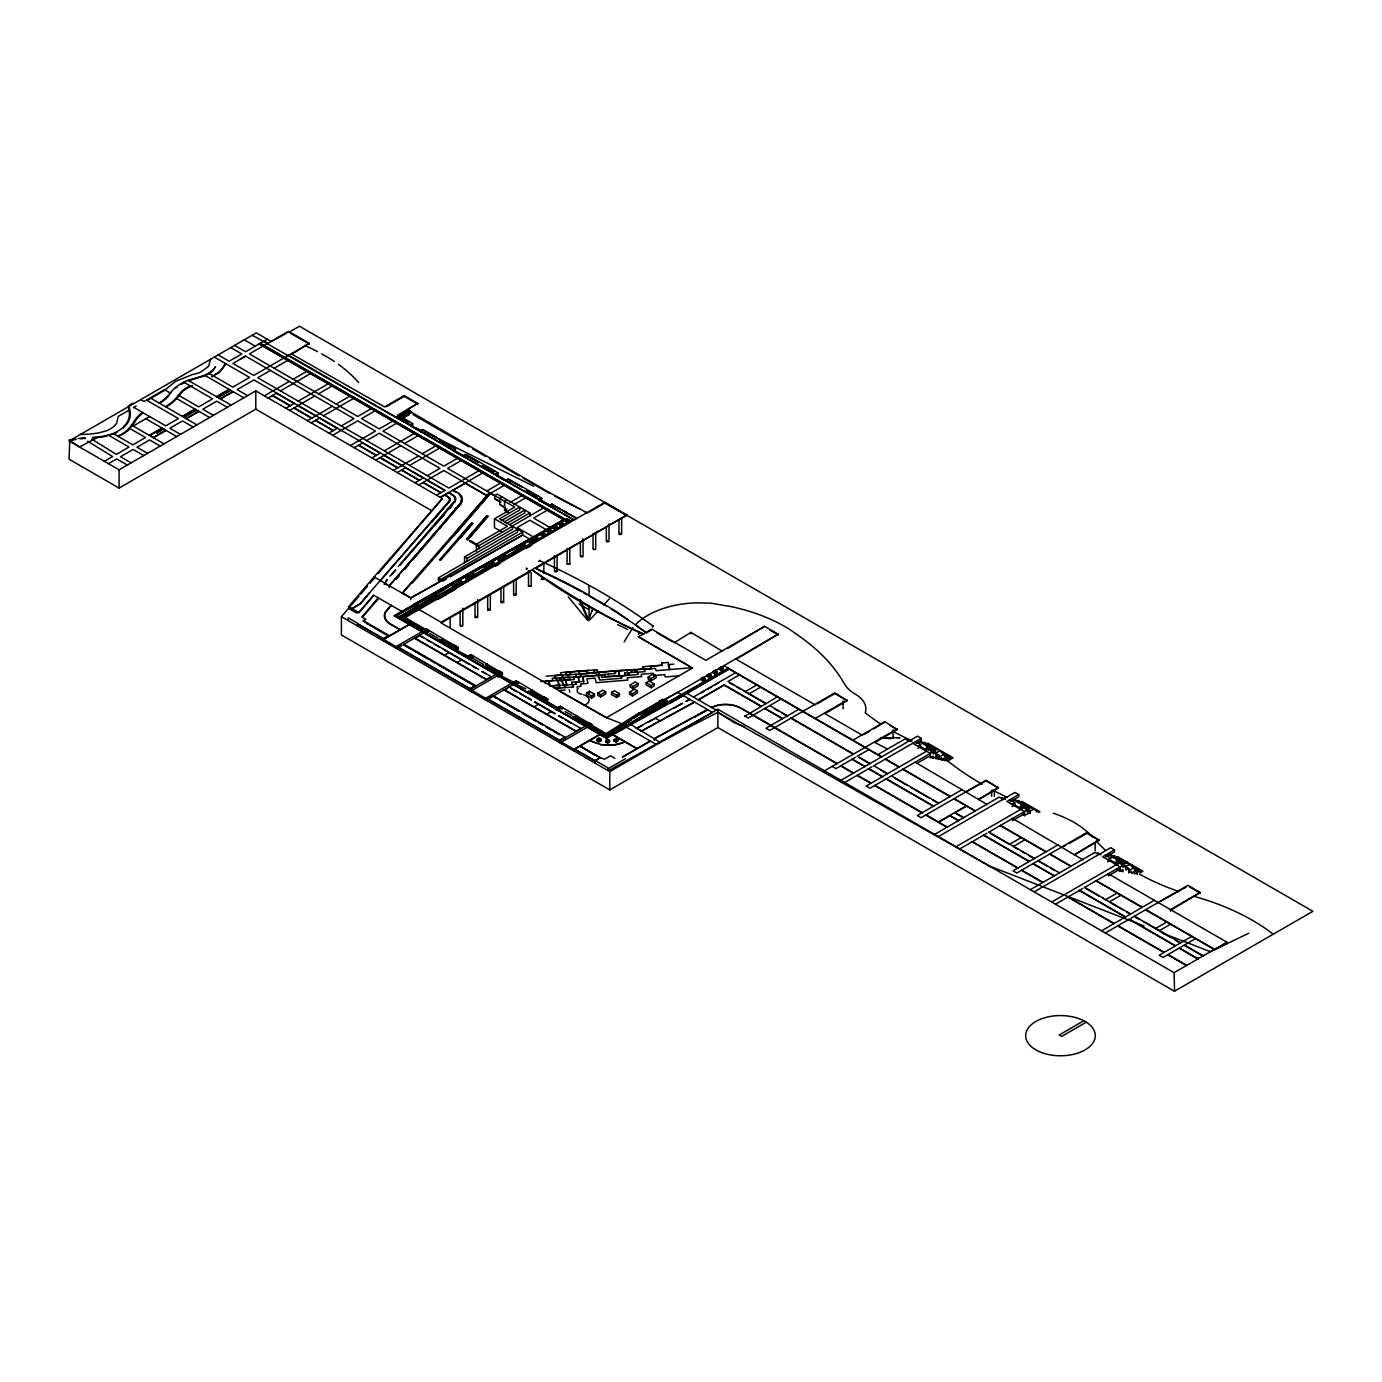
<?xml version="1.0" encoding="UTF-8"?>
<svg xmlns="http://www.w3.org/2000/svg" width="1382" height="1382" viewBox="0 0 1382 1382"><rect width="100%" height="100%" fill="white"/><g stroke="black" fill="none" stroke-linecap="round" stroke-linejoin="round"><path stroke-width="1.5" d="M462.244 500.129L461.07 503.549L462.227 498.971A19.158 11.056 0 0 0 459.152 493.599L453.158 489.988M462.832 608.184L462.78 625.925L460.811 626.392L460.811 625.044M477.706 599.598L477.654 617.339L475.408 617.685L476.013 616.389M490.351 594.243L490.316 610.032L488.071 610.378L488.658 609.082M503.653 586.555L503.653 602.155L501.96 602.898L501.148 601.757M516.298 579.248L516.125 595.227L513.793 595.227L514.968 594.07M528.494 586.262L531.172 586.262L528.494 586.262L528.494 570.662M557.119 555.685L557.084 571.474L555.115 571.941L554.838 570.731M567.104 563.977L569.781 563.977L567.104 563.977L567.104 548.378M583.066 538.755L583.031 556.497L581.062 556.963L581.062 555.616M595.728 533.4L595.677 549.19L593.707 549.656L593.431 548.447M609.013 523.778L608.978 541.519L606.733 541.865L607.337 540.569M621.675 518.423L621.624 534.212L619.378 534.558L619.982 533.262M448.528 492.666L453.4 495.758A12.3 7.1 0 0 1 455.369 499.213L454.557 502.029L435.226 524.607M455.386 499.869L398.258 566.585M527.285 568.797L526.49 568.088L526.335 569.505M588.49 620.691L591.928 610.723M225.94 363.777L219.824 372.155L211.74 376.768L219.047 371.896A43.308 25.014 0 0 0 225.18 363.362M133.726 422.27L127.697 429.923A44.345 25.602 0 0 1 117.885 436.021L117.677 436.107M652.96 626.547L653.064 625.614M632.921 627.583L624.128 641.922M454.972 502.098L455.818 499.196A12.749 7.359 0 0 0 453.78 495.62L448.856 492.476L440.322 497.399L482.577 473.007M438.82 528.563L460.379 503.342L461.519 499.783M169.761 394.267L171.42 391.97M489.401 492.51L454.436 533.521M357.074 613.211L348.592 608.305L348.592 606.663L374.038 576.881L410.713 598.026L440.979 581.027L438.457 579.576M288.907 332.302L299.445 326.221L1312.883 911.325L1174.458 991.257L717.845 727.537L609.79 789.917L341.423 634.977L341.423 616.7L359.009 596.126M360.65 594.208L367.353 586.365M370.03 583.221L375.368 576.985M378.236 573.634L442.344 498.591M432.359 520.859L449.305 500.975A6.599 3.818 0 0 0 448.234 497.226L444.486 494.998M431.391 522.569L449.72 501.061A7.048 4.077 0 0 0 448.58 497.071L444.797 494.808M358.715 612.502L373.572 595.141L401.678 611.362M373.9 595.331L359.061 612.71L348.592 606.663M441.152 518.267L443.916 515.037M361.842 617.011L378.236 597.836M378.772 598.147L362.378 617.322L366.023 619.43L362.896 620.881M395.788 578.937L398.569 575.689M402.732 570.818L408.277 564.322M411.059 561.075L436.056 531.811M396.427 579.127L399.208 575.879M404.753 569.384L408.917 564.495M413.08 559.624L436.695 532.001M439.476 528.753L461.07 503.48L389.396 585.726M454.125 535.594L490.213 493.339M458.962 537.909L471.504 523.225L472.73 523.45L440.668 560.228L439.476 559.883L471.521 523.104L472.713 523.571L460.171 538.254M164.924 389.949L175.773 381.259L192.547 374.505A25.463 14.701 0 0 0 200.908 372.017L208.578 366.334L210.651 359.216M374.073 576.864L442.361 498.591L255.791 390.881L119.094 469.811L69.1 440.944L256.292 332.872L271.062 341.406L288.493 331.352L309.292 343.358L291.878 354.137L384.576 406.947L404.218 395.598L417.813 403.458L408.329 408.934L409.279 410.212L398.517 415.706M380.447 580.561L449.72 501.044A7.048 4.008 0.7 0 0 448.597 497.14L447.561 496.466M386.995 579.49L384.161 584.361M389.81 576.259L395.442 569.799M387.34 579.68L384.507 583.619L387.392 585.277M391.572 574.826L395.788 569.989M400.02 565.134L443.708 515.071M460.396 503.411L388.843 586.123M402.162 593.103L486.93 495.844L465.319 483.372L452.657 490.472M411.767 582.651L402.715 593.051L410.713 597.663M488.813 495.412L412.51 582.91L411.387 582.53M391.054 605.23L385.319 611.95A21.369 12.334 0 0 0 389.638 623.818L399.864 629.743L383.367 639.279L397.981 647.709M391.382 605.42L385.733 612.019A20.937 12.075 0 0 0 389.983 623.645L400.175 629.57L409.089 624.422M589.976 619.689L598.302 610.706M603.848 604.729L609.393 598.734M123.188 428.195L127.109 423.808A46.418 26.811 0 0 0 129.079 420.18M188.816 380.706L205.262 375.593A53.103 30.663 0 0 0 209.269 373.52L209.425 373.434A30.646 17.69 0 0 0 212.638 371.032L215.471 366.679C208.198 377.908 193.342 376.699 182.718 382.797A51.687 29.834 0 0 0 174.685 388.014L167.913 395.667A46.556 26.88 0 0 1 164.493 399.122A49.147 28.383 0 0 1 159.932 402.404L159.016 402.974M159.638 403.319L160.571 402.749A50.011 28.884 0 0 0 163.456 400.797M240.088 359.32L245.599 356.124L353.913 418.66L341.268 425.967M431.149 510.39L255.791 409.158L119.094 488.088L69.1 459.221L69.774 439.614L69.774 440.564M128.25 406.792L128.975 410.178L118.213 416.397L116.641 423.238A27.122 15.651 0 0 1 105.36 431.167L98.329 432.929A58.839 33.98 0 0 1 80.381 434.432M133.467 407.586L136.196 406.014M147.079 400.452L165.114 390.052M267.279 339.212L245.599 351.754L234.595 345.396M142.571 412.475L142.173 412.717A47.904 27.657 0 0 0 133.726 422.27M143.21 412.838L142.882 413.028A47.074 27.174 0 0 0 136.628 419.091M245.599 356.124L232.953 363.431L253.735 375.438L283.655 358.163M262.874 346.156L249.399 353.93L357.713 416.483L371.188 408.692M264.135 345.414L286.748 333.079M133.173 426.053L149.636 416.552M104.358 461.312L112.598 456.561L87.774 441.273M149.308 435.365L161.953 428.057M182.234 416.379L194.897 409.072M216.404 396.634L229.066 389.327M284.917 357.42L309.292 343.358M156.598 433.257L161.746 430.286M184.376 417.243L196.399 410.299M218.546 397.515L230.569 390.57L229.066 389.707L217.043 396.634L220.515 398.655L232.539 391.711M108.487 463.678L116.71 458.928L127.334 465.06M153.419 437.731L166.082 430.424M186.345 418.746L199.008 411.439M220.515 399.018L233.178 391.711M270.388 370.428L257.726 377.752L448.856 488.088L478.777 470.813M274.172 368.251L287.663 360.46M264.359 395.839L289.374 381.397M293.157 379.204L306.649 371.43M268.16 398.033L276.711 393.093M280.511 390.899L310.432 373.624M285.884 408.26L294.435 403.319M298.236 401.125L328.156 383.851M289.684 410.454L314.681 396.012M318.482 393.818L331.956 386.044M307.409 420.681L332.406 406.239M336.206 404.045L349.681 396.271M311.192 422.875L319.743 417.934M323.543 415.74L353.481 398.465M328.916 433.102L337.467 428.161M332.716 435.295L357.713 420.854L375.438 431.098L350.441 445.522M374.988 410.886L361.514 418.66L379.238 428.904L392.713 421.113M386.355 406.636L404.218 396.34L417.813 404.183M417.813 403.458L397.567 415.153L398.811 415.878L396.288 417.191L410.212 425.224L412.734 423.773L412.734 426.848M397.239 416.794L409.279 409.487M397.55 416.604L410.212 424.861L412.112 423.773M399.467 416.984L410.229 410.765L399.467 417.71M400.4 418.262L411.18 412.043L549.103 492.407L587.436 513.067M402.197 417.951L411.18 412.769M403.993 417.658L409.383 414.548M354.241 447.716L362.775 442.776M366.575 440.599L379.238 433.274L439.994 468.36L427.332 475.667M396.513 423.307L383.039 431.098L443.795 466.166L457.269 458.392M412.734 423.773L409.227 421.527L407.655 422.443L397.239 416.431M463.626 456.578L410.212 425.224M410.851 425.552L424.101 432.877M371.948 457.943L380.499 453.02M384.3 450.826L414.237 433.533M420.905 431.046L422.806 429.94L436.401 437.8M410.851 426.105L421.545 432.1M375.749 460.137L400.745 445.712M404.546 443.518L418.02 435.727M423.773 433.067L425.362 431.927L451.949 446.196L455.455 448.442L455.455 451.499M451.949 446.196L450.377 447.112L439.96 441.083L439.01 441.998M439.01 441.86L440.271 441.273M440.271 441.497L452.933 449.53L454.816 448.442L451.638 446.369M393.473 470.364L418.47 455.939M422.27 453.745L435.745 445.971M397.273 472.558L405.824 467.634M409.608 465.44L439.545 448.148M452.933 449.893L455.455 448.442M452.933 450.584L504.672 480.28M463.212 455.421L453.572 450.221M414.997 482.802L423.531 477.861M418.781 484.978L443.795 470.554L486.913 495.447M461.07 460.586L447.578 468.36L514.691 507.108L494.445 518.803L494.445 527.561L501.873 531.863M466.822 457.321L468.066 456.596L478.5 462.607L479.45 462.072L494.67 470.865L498.176 473.093L498.176 476.168M466.822 457.546L463.626 455.697L465.527 454.609L479.45 462.072M481.731 466.511L482.681 465.751L493.098 471.763L494.67 470.865M436.505 495.222L445.056 490.282L253.925 379.929L237.151 389.62L247.568 395.632M497.537 473.093L495.654 474.199L482.042 466.114M495.654 474.562L498.176 473.093M495.654 475.253L539.326 499.766L539.326 501.338M505.933 480.09L496.293 474.89M486.827 491.007L500.301 483.234M506.348 480.694L508.231 478.915L522.154 486.948L511.115 481.437L509.854 482.163M490.627 493.201L504.102 485.428M502.236 496.984L499.697 498.453L499.697 504.292L505.225 507.488M507.073 499.783L504.551 501.251L504.551 510.01L507.937 511.962M525.402 491.733L526.352 490.955L536.769 496.984L538.341 496.069L541.848 498.315L541.226 500.802M510.027 502.461L521.826 495.654M513.828 504.655L525.609 497.848M501.355 520.651L519.753 510.027L519.753 507.108L499.507 518.803L522.621 532.139L522.621 535.059L450.256 576.847M541.208 498.315L539.326 499.403L525.713 491.336M539.326 499.766L541.848 498.315M288.717 355.226L574.135 520.012L539.326 500.232L549.38 506.037L551.902 504.482L565.825 512.152L554.458 506.468L553.197 507.194M539.947 500.422L553.197 507.419M539.947 500.958L541.208 500.232L549.604 505.069L542.884 501.683M504.568 521.722L524.815 510.027L524.815 512.947L506.417 523.588M509.63 524.642L529.893 512.947L529.893 515.883L511.478 526.507M529.859 515.866L543.333 508.075M478.967 548.568L478.967 545.648L512.497 526.3L512.497 529.22L464.525 556.911L464.525 562.75M565.825 512.152L551.902 504.119L549.38 506.037M547.134 510.269L533.659 518.06L549.898 527.44M464.525 556.911L467.064 558.363L517.559 529.22L517.559 532.139L438.44 577.814L438.44 580.751M522.621 532.139L440.962 579.283L438.44 577.814M442.827 581.131L446.541 578.989M502.599 555.409L395.978 615.75L422.754 631.211M502.443 555.201L564.011 519.649L259.384 343.772M415.792 605.627L417.416 604.694L417.416 606.335M451.413 585.07L418.815 605.489L416.604 604.21L396.617 615.75L426.831 633.198L428.092 632.455M523.242 543.921L526.957 541.779L523.173 543.8M536.164 536.458L565.273 519.649M541.226 533.659L543.126 532.554L545.026 533.659L545.026 535.3L543.126 536.406L541.226 535.3L541.226 533.659L543.126 534.748L545.026 533.659M547.237 530.187L549.138 529.099L551.038 530.187L551.038 531.828L549.138 532.934L547.237 531.828L547.237 530.187L549.138 531.275L551.038 530.187M553.249 526.715L555.149 525.626L557.05 526.715L557.05 528.356L555.149 529.461L553.249 528.356L553.249 526.715L555.149 527.803L557.05 526.715M559.261 523.242L561.161 522.154L563.061 523.242L563.061 524.884L561.161 525.989L559.261 524.884L559.261 523.242L561.161 524.348L563.061 523.242M567.173 518.682L565.273 519.77L565.273 521.411L567.173 522.517L569.073 521.411L569.073 519.77L567.173 518.682L567.173 520.323L569.073 521.411M425.932 630.468L400.106 616.476L416.863 606.249L416.863 607.89L419.402 609.358M466.408 580.751L467.686 581.477L467.686 579.835L463.246 582.392L461.035 581.114L452.812 585.864L450.584 584.586L563.39 519.649L259.073 343.963M400.106 616.476L416.863 606.802L401.367 617.028L418.141 608.08L402.628 617.581L437.161 597.629L438.44 598.371L438.44 596.73L458.444 585.173L458.444 586.814M553.249 528.356L555.149 527.268L555.149 525.626M567.173 522.517L567.173 520.876L569.073 519.77M533.452 536.942L413.702 604.418L418.141 606.974L461.985 581.667L461.985 583.308M466.408 579.11L494.186 563.079L494.186 564.72L458.789 585.156M537.926 537.823L529.634 542.608L529.634 544.249L530.895 544.992L530.895 543.333L528.684 542.055L536.907 537.304L537.926 539.464L534.696 536.026L534.696 537.684L565.912 519.649L260.334 343.22M418.815 607.13L434.328 598.181L432.929 597.387M467.116 579.248L473.698 575.448M486.654 567.967L493.236 564.167M531.966 541.813L535.266 539.913M482.802 567.639L482.802 565.998L485.013 567.276L493.236 562.526L495.447 563.804L499.887 561.247L499.887 562.889L498.626 560.522L525.195 545.164L525.195 546.806L498.626 562.163M513.81 549.742L513.81 548.084L516.022 549.362L524.244 544.612L526.456 545.907L530.895 543.333M448.079 591.341L453.538 588.179M529.634 544.249L572.874 519.287M574.135 519.649L576.657 518.198L565.238 512.618M535.853 568.296L626.858 515.02L604.832 502.288L405.168 617.581L427.193 630.296L426.243 630.848L426.243 629.207L429.405 631.021L426.243 632.852M437.593 599.581L456.233 588.818M495.24 566.292L500.491 563.269M526.387 548.326L531.932 545.113M589.164 512.066L604.832 503.031L626.858 515.745M388.117 635.806L383.367 638.536L358.145 623.973M357.523 623.973L383.367 638.899L388.739 636.169L373.71 627.48M409.418 624.595L383.678 639.451L383.678 641.093M421.804 631.764L396.081 646.603L396.081 648.262M422.132 631.574L426.554 629.017L457.857 647.45L457.857 649.091M423.808 631.453L426.969 629.622M626.858 515.02L441.117 622.263L415.723 607.631M397.981 649.35L397.981 647.346L401.557 645.273M401.782 645.515L398.603 647.346L470.07 688.599L474.821 685.852M461.985 678.458L475.443 686.232L403.354 644.599L423.704 632.852M530.273 571.509L441.117 622.988L606.422 717.69L620.397 723.114M439.597 639.106L438.336 639.831L454.695 649.281M441.342 639.382L452.864 646.033L454.453 645.48L452.864 646.396L441.342 639.745L442.931 638.467M441.342 639.745L442.931 638.83M451.534 647.45L454.695 645.619M453.952 648.849L457.114 647.035M444.503 655.154L448.943 652.598M454.056 649.644L458.168 647.26L458.168 648.918L456.596 649.834L456.596 648.175M455.317 649.471L468.619 656.398M456.596 649.281L455.956 648.555M457.166 662.462L461.605 659.905M466.719 656.951L470.83 654.584L498.729 671.047L497.14 671.6L485.618 665.312L497.14 671.963L498.729 671.047M468.083 657.02L471.245 655.189M470.519 658.419L473.68 656.588L470.519 654.757L470.519 656.398M485.618 664.949L487.207 664.034M485.618 665.312L487.207 664.397M495.793 673.017L498.971 671.186L502.132 673.017L502.132 674.658M397.981 647.346L470.07 688.962L475.443 685.852M491.007 676.886L486.568 679.443L415.101 638.19L419.541 635.634L423.22 637.741M495.793 674.468L470.07 689.324L487.535 699.413L513.258 684.556M498.228 674.416L501.39 672.585M500.871 675.383L502.443 674.468L502.443 672.827L471.97 690.43L471.97 692.071M499.593 675.021L514.519 682.725M544.007 697.184L542.418 698.1L530.895 691.449L542.418 697.737L544.007 697.184L516.108 680.721L485.635 698.307L485.635 699.966M513.361 683.157L516.523 681.326M487.535 701.054L487.535 699.05L492.908 695.941L518.786 710.884M507.609 688.184L504.655 689.894L576.121 731.147L580.544 728.59M515.797 684.556L518.958 682.725L515.797 680.894L515.797 682.553M529.151 690.81L527.889 691.536L544.249 700.985M530.895 691.086L532.485 690.171M530.895 691.449L532.485 690.534M689.255 666.141L638.38 636.757L651.665 629.086L705.787 660.32L764.643 626.34L778.239 634.2L737.988 658.178M646.69 632.697L651.665 629.812M541.07 699.154L544.249 697.323L547.41 699.154L547.41 700.795M543.506 700.553L546.667 698.722M534.057 706.858L538.496 704.302M543.61 701.348L547.721 698.964L547.721 700.622L546.149 701.538L546.149 699.879M546.149 700.985L545.51 700.259M546.719 714.166L551.142 711.609M588.283 722.751L586.694 723.667L575.171 717.016L586.694 723.304L588.283 722.751L560.384 706.271L556.272 708.655L556.272 710.296M557.637 708.707L560.798 706.893M722.544 651.371L690.914 632.369L674.14 642.785M586.521 692.935L589.371 691.294L594.433 694.213L594.433 696.407L591.582 698.065L586.521 695.129L586.521 692.935L591.582 695.872L594.433 694.213M597.801 693.073L602.863 690.136L605.713 691.795L605.713 693.989L600.652 696.908L597.801 695.267L597.801 693.073L600.652 694.714L605.713 691.795M611.552 692.365L614.403 690.724L619.464 693.643L619.464 695.837L616.614 697.495L611.552 694.559L611.552 692.365L616.614 695.301L619.464 693.643M573.426 716.36L572.165 717.103L606.422 736.882L728.245 668.18M575.171 716.653L576.76 715.738M630.175 684.85L635.236 681.931L638.087 683.572L638.087 685.766L633.025 688.702L630.175 687.044L630.175 684.85L633.025 686.509L638.087 683.572M575.171 717.016L576.76 716.101M648.193 676.921L653.271 674.001L656.105 675.643L656.105 677.836L651.043 680.773L648.193 679.115L648.193 676.921L651.043 678.579L656.105 675.643M629.501 692.088L634.58 689.152L637.413 690.81L637.413 693.004L632.351 695.923L629.501 694.282L629.501 692.088L632.351 693.729L637.413 690.81M646.171 682.656L649.022 681.015L654.083 683.935L654.083 686.128L651.233 687.787L646.171 684.85L646.171 682.656L651.233 685.593L654.083 683.935M585.346 724.721L588.525 722.89L591.686 724.721L591.686 726.362M564.374 737.556L559.624 740.303L488.157 699.05M487.535 699.05L559.624 740.666L564.996 737.919M585.346 726.172L559.624 741.028L574.238 749.476L589.527 740.648L600.548 744.362A25.498 14.718 0 0 0 624.647 741.702L612.623 734.758M587.782 726.12L590.943 724.289M587.246 727.278L561.524 742.134L561.524 743.775M587.575 727.087L422.443 631.384M588.525 726.552L591.997 724.531L591.997 726.172M590.736 726.362L606.093 735.414L621.002 726.811M728.038 648.21L764.643 626.34M599.65 734.429L573.91 749.286L573.91 750.927M599.961 734.619L589.838 740.458L597.577 743.689M591.375 724.894L591.375 726.535L592.636 725.809L606.093 733.583L639.365 712.732L640.643 713.457L660.648 701.918L659.387 701.538L639.365 713.095L640.643 713.838L778.239 634.2M659.387 702.816L659.387 701.175L662.6 699.327L664.828 700.605L658.178 704.44L658.178 703.49L659.56 705.235L658.178 704.44M701.279 678.372L703.179 677.266L705.079 678.372L705.079 680.013L703.179 681.119L701.279 680.013L701.279 678.372L703.179 679.46L705.079 678.372M707.29 674.9L709.191 673.794L711.091 674.9L711.091 676.541L709.191 677.646L707.29 676.541L707.29 674.9L709.191 675.988L711.091 674.9M713.302 671.427L715.202 670.339L717.103 671.427L717.103 673.069L715.202 674.174L713.302 673.069L713.302 671.427L715.202 672.516L717.103 671.427M719.314 667.955L721.214 666.867L723.114 667.955L723.114 669.596L721.214 670.702L719.314 669.596L719.314 667.955L721.214 669.061L723.114 667.955M667.04 703.058L667.04 700.933L626.392 725.343L624.18 724.064L639.693 714.166L641.075 714.96L659.56 704.284M597.093 739.163L598.993 738.057L600.894 739.163L600.894 740.769L598.993 741.858L597.093 740.769L597.093 739.163L598.993 740.251L600.894 739.163M624.18 724.064L631.073 720.074M634.528 718.087L639.693 714.166M606.093 734.861L622.867 725.187L606.093 734.688L590.736 725.256M701.279 680.013L703.179 678.925M713.302 673.069L715.202 671.98L717.103 673.069M597.093 740.769L598.993 739.681L600.894 740.769M623.956 725.809L625.58 723.909M728.556 668.37L606.422 737.245L588.196 726.725M729.195 668.733L606.422 737.971L394.716 615.75L533.763 537.114M605.765 740.441L607.665 739.353L609.548 740.441L609.548 742.065L607.665 743.153L605.765 742.065L605.765 740.441L607.665 741.547L609.548 740.441M670.408 703.041L729.506 668.905M605.765 742.065L607.665 740.959M614.126 739.577L616.027 738.489L617.927 739.577L617.927 741.184L616.027 742.289L614.126 741.184L614.126 739.577L616.027 740.683L617.927 739.577M614.126 741.184L616.027 740.096L616.027 738.489M693.436 697.046L735.518 672.758M700.916 693.09L704.492 691.035M708.068 688.962L711.644 686.906M715.22 684.833L718.813 682.76M739.318 674.934L727.968 681.499L765.939 703.421M698.186 699.793L724.168 684.781L761.206 706.15M698.497 699.966L724.168 685.144L760.877 706.34M599.633 757.923L594.899 760.67L574.86 749.096M598.475 758.96L594.899 761.033L574.238 749.096L574.238 751.117M622.505 756.87L636.722 748.664L624.958 741.875A25.93 14.977 0 0 1 600.41 744.604M650.145 740.925L637.05 748.491L612.934 734.568M622.833 757.06L650.456 741.115M694.818 717.137L707.739 709.692L654.256 738.921L654.256 740.562M625.58 758.649L607.855 768.876L609.79 769.999L712.421 712.386L677.612 692.296L662.6 700.501M745.382 691.536L756.731 684.988M1174.545 991.205L1174.078 972.669L717.845 709.26L609.79 771.64L341.423 616.7M749.182 693.729L760.515 687.182M1144.141 926.009L989.477 866.082L717.845 712.335L681.481 731.061M745.036 716.135L777.289 696.873M769.428 705.787L748.284 718.001L744.483 715.807M781.089 699.05L769.739 705.615L787.464 715.841M798.813 709.294L766.008 728.228L769.809 730.422L802.614 711.488M802.925 711.298L834.883 692.848L847.235 700.709L824.864 713.613L862.523 735.345M817.056 703.87L834.883 693.574L847.235 700.709M815.259 718.415L847.235 699.966M852.919 740.165L884.877 721.715L897.229 729.575L874.858 742.48L887.52 749.061M864.389 734.274L869.986 731.043M873.7 728.901L884.877 721.715M824.484 770.828L864.942 747.472M865.27 747.282L897.229 728.832M855.493 757.319L835.937 768.599L832.137 766.405M857.082 756.403L868.742 749.666M877.605 754.779L905.141 738.886L908.924 741.08M840.947 780.329L917.475 736.14L921.276 738.333L921.276 740.527L916.145 743.481M844.73 782.523L871.956 766.82M873.528 765.904L921.276 738.333M917.786 746.194L920.637 744.553L920.637 746.746L926.234 749.96M917.786 748.388L920.637 746.746M925.871 748.664L928.721 747.023L928.721 749.217M931.261 748.491L928.41 750.132L928.41 747.938L931.261 746.297L931.261 748.491L934.422 750.305L937.272 748.664M925.249 750.495L928.099 748.854L933.161 751.773L933.161 753.967L935.994 752.326L935.994 758.891L944.545 753.967L944.545 760.549L941.177 758.597M926.51 751.221L866.168 786.064L869.969 788.258L933.161 751.773M916.802 763.4L930.311 755.608M929.775 756.403L933.161 758.355L938.844 755.056L938.844 759.444L941.695 757.802L941.695 759.996L938.326 758.044M941.695 759.996L947.396 756.714L947.396 761.085L944.027 759.15M944.545 760.549L950.246 757.25L950.246 759.444M947.396 761.085L953.096 757.802L927.771 743.188M962.408 789.485L917.268 815.553L921.068 817.747L986.143 780.174L998.478 788.034L978.542 799.539L998.478 787.291M998.478 788.034L986.143 780.899L966.208 791.679M954.858 812.858L966.519 806.121L975.07 811.044M934.612 834.417L999.272 797.068L1003.073 799.262M1001.985 799.729L1004.835 798.088M938.413 836.594L1014.941 792.422L1018.741 794.598L1018.741 796.792L1010.259 801.698M1018.741 794.598L1006.873 801.456L1024.442 811.597L1024.442 815.985M1011.935 804.376L1014.785 802.735L1014.785 804.929L1022.231 809.23M1011.935 806.57L1014.785 804.929M1020.02 806.863L1022.87 805.205L1022.87 807.399M1022.542 808.315L1022.542 806.121L1025.392 804.479L1025.392 806.673L1028.553 808.505L1031.404 806.863M1019.38 808.677L1022.231 807.036L1027.292 809.956L1027.292 812.15L1030.143 810.508L1030.143 813.428M955.981 846.751L1020.642 809.42M959.782 848.945L986.99 833.225M988.579 832.31L1027.292 809.956M1024.442 813.791L1012.574 820.649L1012.574 818.455L1083.142 859.932M1033.615 809.23L1030.782 810.871L1022.542 806.121M1009.776 844.195L1021.125 837.647M1013.576 846.389L1024.926 839.824M1058.146 844.765L1013.006 870.833L1016.807 873.027L1086.943 832.517L1099.277 840.377L1074.28 854.819L1099.277 839.651M1065.522 845.629L1061.946 846.959M1069.081 843.556L1086.943 833.26L1099.277 840.377M1030.35 889.68L1095.01 852.348L1098.811 854.542M1034.133 891.874L1110.679 847.684L1114.479 849.878L1114.479 852.072L1105.997 856.961M1114.479 849.878L1102.611 856.736L1120.18 866.877L1120.18 871.265L1123.03 869.623L1123.03 871.817L1119.662 869.865M1105.635 856.287L1108.468 854.646L1118.608 860.485L1118.608 862.679M1107.673 859.656L1110.523 858.015L1110.523 860.209L1117.969 864.51M1111.318 857.376L1114.168 855.734L1140.115 870.712L1140.115 872.906L1142.966 871.265L1117.658 856.65M1114.808 856.097L1111.957 857.738L1111.957 855.544M1107.673 861.85L1110.523 860.209M1115.758 862.126L1118.608 860.485M1115.119 863.957L1117.969 862.316L1123.03 865.236L1123.03 867.43L1125.881 865.788L1125.881 870.159L1128.731 868.518L1128.731 872.906L1131.582 871.265L1131.582 873.459L1137.265 870.159L1137.265 874.547M1051.719 902.014L1116.38 864.683M1127.142 862.126L1124.292 863.767L1121.13 861.953L1121.13 859.759L1118.28 861.401L1126.52 866.151L1129.353 864.51M1055.52 904.208L1082.728 888.505M1084.317 887.589L1123.03 865.236M1120.18 869.071L1108.312 875.929L1108.312 873.735L1226.888 942.178L1226.888 943.751M1128.731 870.712L1134.432 867.43L1134.432 874.011L1140.115 870.712M1117.105 893.048L1105.755 899.596L1109.539 901.79L1120.888 895.242M1101.558 930.794L1154.35 900.304M1105.358 932.988L1129.405 919.099L1175.598 945.772M1130.977 918.184L1187.898 885.326L1200.232 892.461L1170.502 910.358M1186.032 887.14L1158.151 902.498M1200.232 892.461L1170.502 909.632L1170.502 911.204M1155.663 928.428L1167.013 921.863M1159.463 930.604L1170.813 924.057M1192.01 936.305L1159.204 955.238L1163.005 957.432L1179.399 947.966L1198.125 958.78L1198.125 957.83M1180.971 947.05L1195.81 938.499M1083.782 1020.797L1059.234 1034.963L1061.687 1036.379L1086.235 1022.214M1174.078 972.669L1226.888 942.178M1226.888 942.904L1214.847 949.849L1146.127 910.168M506.33 553.301L519.425 545.925M446.783 587.229L414.98 605.161L414.98 606.802M450.515 585.122L486.067 565.083M489.815 562.975L495.43 559.814M499.161 557.706L502.91 555.599M523.484 543.99L527.233 541.882M507.09 508.922L504.551 510.355L507.937 512.307M683.313 695.578L606.422 738.333L394.077 615.75L529.652 539.118L522.621 535.059L410.696 598.043L410.696 599.684M636.169 728.469L682.259 703.265M685.956 701.261L689.635 699.24M642.336 725.446L636.826 728.469L641.248 731.026L694.386 701.987M647.864 722.423L655.465 718.277L659.888 720.834M673.621 708.361L682.691 703.386M686.318 701.4L689.963 699.43M641.231 731.389L694.697 702.16M653.945 738.731L707.411 709.502M680.583 731.544L664.362 740.147M118.334 436.47L122.065 434.518A40.614 23.442 0 0 0 128.491 430.165L134.59 422.426A47.074 27.174 0 0 1 136.058 419.903M711.315 707.342L717.033 705.321A22.095 12.749 0 0 1 741.097 708.068L837.147 763.52M711.609 707.549L717.206 705.563A21.646 12.507 0 0 1 740.804 708.275L836.836 763.71M184.48 382.589L183.305 383.177A50.858 29.367 0 0 0 181.128 384.351M1248.706 933.23L1210.425 951.68L1162.21 933.005M541.537 578.402L542.487 578.177M1029.745 812.806L1024.442 815.259L1021.868 813.773M71.156 439.752L75.751 438.958M71.432 440.253L75.993 439.441M78.083 438.612L80.415 438.301A77.047 44.483 0 0 1 85.148 437.835M888.056 738.161L893.532 737.66L885.378 738.143M95.894 437.645L94.425 437.783A74.231 42.859 0 0 1 92.957 437.887M619.205 676.247L618.445 670.978L642.682 668.974L642.682 666.78L661.719 665.191L661.719 662.997L668.18 662.462L670.011 669.838M588.732 670.322L560.643 672.654L561.213 674.952L546.149 676.213M566.084 674.554L566.084 672.36L596.834 669.804L597.404 672.101M578.747 674.537L578.747 671.617L586.918 670.944L587.488 673.241M673.915 664.172L668.18 664.656L669.095 668.335M650.784 668.456L650.784 666.262L662.306 665.295L661.719 662.997M555.149 677.819L555.149 675.625L570.783 674.468L570.196 672.17L570.196 674.364M622.038 670.218L594.45 672.516L593.863 670.201L593.863 672.395M567.812 677.802L567.812 674.882L634.718 669.458L634.718 671.652M580.475 676.334L580.475 674.14L596.16 672.844L596.73 675.142L615.785 673.397L615.197 671.099L615.197 673.293M631.419 672.257L631.419 670.063L651.354 668.56L650.784 666.262M644.409 671.497L644.409 669.303L655.483 668.37L656.053 670.685L692.399 667.661M556.29 680.22L556.29 678.026L562.94 677.474L562.353 675.176L562.353 677.37M560.401 680.773L560.401 677.836L568.382 677.18L567.812 674.882M564.081 679.892L564.081 677.698L581.045 676.437L580.475 674.14M573.651 679.408L573.651 677.215L605.091 674.606L605.662 676.904M624.906 675.142L624.906 672.948L636.998 672.101L636.411 669.804L636.411 671.998M583.532 682.034L582.772 676.765L598.458 675.47L599.615 680.065L621.883 678.217L621.313 675.919L638.139 674.52L637.568 672.222L644.979 671.6L644.409 669.303M540.777 681.516L552.765 680.514L552.195 678.217L555.719 677.923L555.149 675.625M558.777 685.817L558.017 680.549L570.11 679.702L569.522 677.405L569.522 679.598M566.568 685.472L565.808 680.22L574.221 679.512L573.651 677.215M571.82 684.418L571.82 682.224L579.352 681.602L578.212 676.99L578.972 682.259M575.948 684.228L575.948 682.034L583.912 681.378L582.772 676.765M549.57 685.956L559.157 685.161L558.017 680.549M551.314 685.956L566.948 684.816L565.808 680.22M564.547 687.372L564.547 685.178L572.39 684.522L571.82 682.224M572.977 686.819L572.977 684.626L576.519 684.332L575.948 682.034M678.942 675.815L665.295 676.955L664.725 674.658L653.651 675.573L653.081 673.276L641.127 674.261L641.697 676.575L627.203 677.767L627.774 680.082L596.195 682.708L595.055 678.096L586.884 678.769L588.024 683.382L580.509 684.004L581.079 686.301L577.089 686.647L577.659 688.944A7.031 4.06 0 0 0 578.799 693.108M554.355 688.219L560.004 687.752L559.416 685.437L559.416 687.631M555.702 688.409L573.547 686.94L572.977 684.626M559.261 690.464L565.152 689.981M892.306 737.763L894.189 737.625M652.805 625.476L652.287 627.048M893.964 737.677L896.953 737.712M896.538 737.643L899.924 737.902L898.87 737.815M880.334 737.953L890.578 738.662M502.305 601.377L503.653 602.155M556.134 570.524L557.119 571.284M1194.411 896.434L1203.031 899.008A216.49 124.985 0 0 1 1269.937 931.727L1273.202 934.232M1053.274 813.238L1053.827 813.411A99.659 57.526 0 0 1 1089.949 834.365L1092.333 836.956M744.794 726.863L734.481 722.769L717.845 712.335M585.329 512.135L587.471 513.154M540.88 571.353L535.145 567.967L548.429 574.117A655.759 378.599 0 0 1 583.325 591.98L616.113 611.362L646.482 632.801M542.4 572.044L546.909 574.152M414.963 427.384L422.512 431.029M433.827 436.505L533.849 486.274M617.65 624.647L627.739 629.518M404.339 422.253L252.336 335.152L253.321 335.861M554.579 495.983L580.129 509.284M1139.373 874.063L1144.572 876.914A224.679 129.718 0 0 0 1179.053 891.58M321.557 353.844L325.841 356.228A173.735 100.299 0 0 1 334.392 361.531M583.325 592.723L586.901 594.726M588.697 595.746L606.629 606.214M559.468 691.242L606.422 717.69L692.486 668.007L638.38 636.757M579.075 604.02L588.456 609.341M290.22 333.079L309.292 344.083M409.279 410.212L410.229 410.765M410.229 411.49L411.18 412.043M413.045 414.583L468.964 446.87M472.679 449.012L485.738 456.561M489.47 458.703L519.287 475.926M523.018 478.068L549.103 493.149M409.227 421.527L398.811 415.516L398.517 416.431M522.154 486.723L538.341 496.069M565.825 511.945L576.657 518.198M479.45 462.279L465.527 454.246L463.005 456.388M769.739 630.019L778.239 634.925M509.854 482.387L506.348 480.366L508.231 479.278L521.843 486.913M264.135 341.026L267.918 343.22M260.023 343.41L567.173 520.876M255.255 346.156L244.269 339.817M1189.66 887.071L1200.232 893.187M529.893 512.947L497.261 494.117L494.739 495.585L494.739 498.505L500.733 501.96M924.299 742.272L937.583 749.942M950.246 757.25L939.484 751.048L936.633 752.689L928.41 747.938M921.448 741.719L926.51 744.656L926.51 746.833M927.149 745.019L935.579 749.89M944.027 754.762L947.396 756.714M489.193 492.752L495.274 496.259M489.211 493.201L490.213 493.789M928.721 747.023L918.598 741.184L918.598 743.361M1021.92 801.37L1039.99 811.821M890.181 725.498L897.229 729.575M1038.953 812.305L1018.43 800.454L1018.43 802.648M915.575 741.633L920.637 744.553M935.476 753.121L938.844 755.056M494.739 498.919L500.733 502.374M551.038 531.828L549.138 530.74L549.138 529.099M1015.58 799.919L1020.642 802.838L1020.642 805.032M1022.974 804.169L1029.728 808.073M1111.318 855.182L1125.466 863.353M1133.896 868.224L1137.265 870.159M230.811 347.59L241.815 353.947L229.17 361.255L218.149 354.898M546.115 529.617L529.859 520.237L517.196 527.561L534.402 537.477M1012.747 799.366L1022.87 805.205M907.836 739.353L911.222 741.305M499.714 504.672L505.242 507.868M912.725 743.274L930.311 753.415L930.311 757.802L933.161 756.161L933.161 758.355M1009.724 799.815L1014.785 802.735M1105.462 855.078L1110.523 858.015M1125.345 866.566L1128.731 868.518M935.476 757.491L938.844 759.444M1001.985 797.535L1005.353 799.487M1097.723 852.815L1101.091 854.767M1116.811 869.313L1120.18 871.265M452.657 490.282L456.492 492.51M214.348 357.092L249.606 377.441L232.85 387.133L213.951 376.215M494.445 518.803L507.436 526.3L476.445 544.18L476.445 551.211M276.4 393.265L294.107 403.509M297.907 405.703L315.632 415.93M319.432 418.124L337.156 428.351M362.464 442.966L380.188 453.192M383.989 455.386L401.696 465.613M405.496 467.807L423.22 478.051M427.021 480.228L444.745 490.472M915.126 762.19L987.404 804.652M272.669 395.425L290.393 405.652M294.176 407.845L311.9 418.072M315.683 420.283L333.408 430.51M358.733 445.125L376.44 455.352M380.24 457.546L397.964 467.772M401.765 469.966L419.489 480.193M423.272 482.387L440.996 492.631M272.34 395.615L290.065 405.842M293.865 408.036L311.572 418.262M315.372 420.456L333.097 430.683M358.404 445.298L376.129 455.542M379.929 457.736L397.653 467.962M401.454 470.156L419.161 480.383M422.961 482.577L440.685 492.804M524.244 546.27L526.456 547.548L526.456 545.907M723.822 665.623L881.716 756.783M885.517 758.977L899.302 766.941M903.085 769.135L950.384 796.429M954.185 798.623L975.381 810.871M1000.551 825.399L1046.122 851.709M1049.923 853.903L1071.119 866.134M1096.289 880.68L1142.327 907.248M729.195 669.095L881.405 756.973M885.206 759.167L898.974 767.114M902.774 769.308L950.073 796.619M953.874 798.813L966.208 805.931L938.395 821.979L926.061 814.862M1000.24 825.59L1045.811 851.882M1049.612 854.076L1070.808 866.324M1095.978 880.852L1142.016 907.438M1145.816 909.632L1214.536 949.313M209.269 373.52L213.329 375.852M656.847 632.818L672.412 641.784M205.262 375.593L243.785 397.826M791.264 718.035L853.592 754.019M859.207 757.267L870.055 763.52M873.856 765.714L887.624 773.678M891.425 775.872L938.723 803.167M955.169 812.668L963.72 817.608M988.89 832.137L1034.462 858.447M1038.262 860.64L1059.458 872.871M1084.628 887.399L1103.993 898.576M1111.301 902.809L1130.666 913.986M1134.467 916.18L1180.66 942.852M1184.46 945.046L1203.186 955.86M729.575 682.794L733.186 684.867M736.796 686.958L740.389 689.031M744 691.121L765.628 703.593M774.905 708.966L778.567 711.074M782.229 713.181L787.153 716.031M790.936 718.208L853.281 754.209M858.896 757.44L869.744 763.71M880.42 769.878L887.313 773.851M894.741 778.152L907.473 785.494M911.118 787.602L929.309 798.105M932.954 800.195L936.581 802.303M956.569 813.843L963.409 817.781M990.393 833.363L1008.618 843.884M1014.094 847.045L1017.739 849.153M1021.384 851.26L1025.029 853.368M1028.674 855.475L1034.133 858.619M1037.934 860.813L1046.779 865.909M1050.303 867.965L1053.844 870.004M1086.148 888.661L1099.036 896.089M1102.732 898.214L1106.412 900.356M1110.091 902.481L1122.979 909.909M1126.658 912.051L1130.355 914.176M1134.138 916.37L1139.684 919.566M1143.38 921.69L1171.107 937.704M1174.804 939.829L1178.501 941.971M1184.149 945.219L1202.876 956.033L1202.876 955.083M764.989 708.344L782.713 718.588M764.678 708.534L782.402 718.761M852.331 759.133L864.994 766.44M868.794 768.634L882.562 776.598M886.363 778.792L933.662 806.086M958.659 820.528L950.108 815.587L938.723 822.169L947.257 827.11M983.829 835.056L1029.4 861.366M1033.183 863.56L1054.397 875.791M1079.567 890.336L1125.604 916.905M852.02 759.323L864.666 766.63M868.466 768.824L882.252 776.77M886.052 778.964L933.334 806.276M949.797 815.777L958.348 820.701M983.518 835.246L1029.072 861.539M1032.872 863.733L1054.069 875.981M1079.256 890.509L1125.293 917.095M1129.077 919.289L1175.287 945.962M1179.088 948.156L1197.814 958.97M470.226 540.483L478.967 545.648M469.275 541.018L478.137 546.132M188.177 380.344L231.122 405.133M499.887 561.247L497.675 559.969L505.898 555.218L503.687 553.94L503.687 555.581M183.858 382.244L190.232 385.923M190.871 386.286L212.586 398.828L198.662 406.861L178.831 395.407M227.322 407.327L216.698 401.195L202.774 409.227L213.398 415.36M494.186 564.72L495.447 565.445L495.447 563.804M840.947 765.714L853.592 773.022M857.393 775.216L871.178 783.179M874.979 785.356L922.26 812.668M972.427 841.638L1017.998 867.948M1021.799 870.142L1042.995 882.372M1068.165 896.901L1114.203 923.487M1118.003 925.681L1164.214 952.353M1167.997 954.547L1186.741 965.362M840.619 765.904L853.281 773.212M857.082 775.406L870.867 783.352M874.651 785.546L921.949 812.858M925.75 815.052L946.946 827.282M972.116 841.811L1017.688 868.121M1021.488 870.315L1042.684 882.562M1067.854 897.091L1113.892 923.677M1117.693 925.854L1163.886 952.543M1167.686 954.72L1186.412 965.534M169.796 392.747L164.475 389.672L144.022 401.488L140.722 399.588M176.62 398.517L209.598 417.554M687.113 693.401L716.222 710.21M467.686 579.835L465.458 578.557L473.698 573.806L471.452 572.545L471.452 574.186M150.88 398.258L196.952 424.861M146.44 400.089L178.416 418.556L165.754 425.863L133.778 407.396M193.152 427.055L182.528 420.923L169.865 428.23L180.489 434.363M667.04 700.933L664.828 699.655L664.828 701.78M458.444 585.173L457.183 584.431L457.183 586.089M659.387 701.175L660.648 701.918M145.836 418.746L176.689 436.557M438.44 596.73L437.161 595.988L437.161 597.629M132.568 425.708L164.026 443.864M130.081 428.645L145.507 437.558L132.845 444.866L113.79 433.862M160.243 446.058L149.619 439.925L136.956 447.232L147.58 453.365M624.18 723.114L626.392 724.393M620.345 723.719L624.768 726.276M626.029 727.001L655.154 743.81L655.154 745.468M621.606 725.55L622.245 724.824M620.345 725.36L621.606 726.103L621.606 724.444M109.161 435.572L129.044 447.06L116.399 454.367L91.575 439.079M143.78 455.559L133.156 449.426L120.51 456.734L131.117 462.866M369.495 592.792L360.529 603.865L352.134 608.702L352.134 610.36M454.453 645.118L458.168 647.26M498.729 670.685L502.443 672.827M544.007 696.822L547.721 698.964M588.283 722.389L591.997 724.531M402.628 617.028L428.213 631.712M453.503 646.31L455.939 647.709M470.07 655.863L472.489 657.262M497.779 671.877L500.215 673.276M515.348 682.017L517.766 683.416M543.057 698.014L545.493 699.413M559.624 707.567L562.042 708.966L563.234 708.292L560.073 706.461L560.073 708.102M587.333 723.581L589.769 724.98M401.367 616.476L424.654 630.106M400.106 615.94L425.932 631.021L425.932 629.38M606.093 735.051L590.097 725.636L606.093 735.414M429.733 633.405L437.956 638.156M525.868 688.91L512.618 682.725M565.203 711.626L571.785 715.427M545.51 700.795L558.794 708.292L558.794 707.187M558.173 708.655L544.871 700.622L557.533 708.465M467.341 656.588L471.107 658.748L472.368 658.022L483.873 664.673L482.612 665.398L498.971 674.848M556.894 708.292L560.66 710.452M419.541 635.254L478.69 669.406M482.387 671.548L491.629 676.886M509.094 686.958L531.275 699.776M534.972 701.901L555.305 713.648M559.002 715.772L581.183 728.59M426.883 639.866L430.562 641.991M434.242 644.116L439.752 647.294M443.432 649.419L468.947 664.155M472.627 666.279L476.306 668.387M481.817 671.583L485.479 673.708M510.925 688.391L516.436 691.57M520.116 693.695L531.137 700.052M534.817 702.177L554.821 713.734M558.501 715.859L562.18 717.984M565.843 720.091L571.371 723.287M414.479 638.19L486.568 679.806M504.033 689.877L576.121 731.51M69.1 439.994L79.551 446.973L97.362 437.507A73.937 42.687 0 0 0 104.548 436.557L114.568 433.551A38.938 22.475 0 0 0 117.004 432.359M614.886 758.355L610.464 755.799L604.573 759.184L600.911 757.923L580.25 746.004M363.535 620.881L389.379 635.806M403.993 644.237L476.082 685.852M493.547 695.941L565.635 737.556M364.744 621.935L388.739 635.806M522.482 713.008L542.815 724.755M546.512 726.88L559.451 734.36M600.272 757.923L579.611 746.004L595.106 755.315M366.506 623.317L372.121 626.564M403.354 644.599L410.748 648.866M414.358 650.957L427.384 658.471M430.839 660.475L434.777 662.738M438.163 664.707L444.019 668.076M445.505 668.94L460.655 677.681M496.604 698.446L492.908 695.941M500.232 700.536L503.998 702.712M507.574 704.768L518.786 711.246M522.223 713.233L535.421 720.851M538.721 722.751L542.383 724.859M546.045 726.984L552.057 730.456M553.37 731.216L559.451 734.723M610.723 608.754L627.998 619.862M447.232 496.639L448.252 497.295A6.599 3.766 0.7 0 1 449.305 500.975L360.149 603.709L351.823 608.529L351.823 610.17M636.739 625.839L639.451 627.756M640.799 628.724L643.649 630.762M543.437 578.402L543.161 579.628L541.191 579.144M1114.393 857.756L1109.141 853.523M458.496 493.27L459.17 493.806A19.158 10.901 0.7 0 1 462.227 499.127M453.002 495.551L453.417 495.879A12.3 6.996 0.7 0 1 455.386 499.299M948.242 761.344L950.401 763.071A338.245 195.294 0 0 0 982.239 784.302M1105.03 849.999L1096.133 841.085M568.227 596.869L587.315 619.913M459.515 494.773L461.312 497.9A19.4 11.194 0 0 1 461.26 501.562M580.095 599.667L588.836 619.931M579.317 600.013L588.076 620.259M642.682 666.78L643.252 669.078M631.419 670.063L631.989 672.36M624.906 672.948L625.476 675.262M618.445 670.978L619.585 675.591L608.823 676.489L608.253 674.174L608.253 676.368M599.702 674.727L599.132 672.429L599.132 674.623M578.747 671.617L579.317 673.915M576.484 676.662L575.914 674.364L575.914 676.558M566.084 672.36L566.655 674.658M569.246 689.635L569.885 692.209M564.081 677.698L564.651 679.996M564.547 685.178L565.117 687.476M563.269 684.971L562.128 680.359L562.889 685.627M560.401 677.836L560.988 680.151L545.354 681.291L545.354 683.485M556.29 678.026L556.86 680.324M550.174 685.748L549.017 681.136L549.017 684.055M589.077 586.866L589.077 595.452M589.095 606.197L589.095 619.067M1132.204 865.046L1132.204 867.24M1116.38 858.101L1116.38 860.295M1114.168 855.734L1114.168 857.928M1095.149 842.623L1095.149 850.656M1036.465 809.783L1036.465 811.977M994.349 790.279L994.349 796.308M991.654 790.279L991.654 796.308M942.334 751.583L942.334 753.777M930.932 749.389L930.932 751.583M893.083 729.8L893.083 737.833M843.089 700.933L843.089 708.966M815.259 704.906L736.157 659.231M721.214 666.867L721.214 668.508M721.214 669.061L721.214 670.702M717.845 709.26L717.845 727.537M715.202 670.339L715.202 671.98M715.202 672.516L715.202 674.174M709.191 673.794L709.191 675.452M709.191 675.988L709.191 677.646M703.179 679.46L703.179 681.119M690.914 632.369L690.914 633.837M662.6 699.327L662.6 700.968M658.955 743.274L658.955 741.633L628.568 723.132M651.233 685.593L651.233 687.787M651.043 678.579L651.043 680.773M639.365 712.732L639.365 714.373M637.568 672.222L637.568 674.399M633.025 686.509L633.025 688.702M632.351 693.729L632.351 695.923M628.568 675.003L628.568 672.809L629.155 675.107L601.999 677.37L601.429 675.055L601.429 677.249M627.186 669.942L627.186 671.41M621.313 675.919L621.313 678.113M618.998 520.358L618.998 534.005M616.614 695.301L616.614 697.495M616.027 740.683L616.027 742.289M609.79 769.999L609.79 789.917M607.855 770.517L607.855 767.787L594.899 760.307L594.899 763.037M607.665 741.547L607.665 743.153M606.335 527.665L606.335 541.312M605.091 674.606L605.091 676.8M600.652 694.714L600.652 696.908M598.993 738.057L598.993 739.681M598.993 740.251L598.993 741.858M598.458 675.47L598.458 677.664M596.834 669.804L596.834 671.998M593.051 533.4L593.051 548.982M591.582 695.872L591.582 698.065M589.371 691.294L589.371 693.488M586.918 670.944L586.918 673.863M580.388 542.66L580.388 556.29M577.676 687.994L577.676 688.944M569.781 548.378L569.781 563.977M561.161 522.154L561.161 523.795M561.161 524.348L561.161 525.989M560.384 706.271L559.745 708.292L559.745 706.651M559.624 740.666L559.624 742.67M559.123 707.014L559.123 708.655M555.149 527.803L555.149 529.461M554.441 555.685L554.441 571.284M551.902 504.119L551.902 505.691M550.001 505.691L550.001 506.779M549.138 531.275L549.138 532.934M544.249 697.323L544.249 698.964M543.834 563.355L543.834 573.098M543.126 532.554L543.126 534.212M543.126 534.748L543.126 536.406M540.587 500.059L540.587 501.182M539.947 499.869L539.947 500.975M531.172 572.614L531.172 586.262M516.108 680.721L516.108 682.363M513.62 581.2L513.62 594.847M500.958 588.507L500.958 602.155M500.871 673.742L500.232 675.211L500.232 674.105M498.971 671.186L498.971 672.827M498.401 670.857L498.401 672.516M498.332 675.211L498.332 676.852M498.021 675.383L498.021 677.042M487.673 596.178L487.673 609.825M475.011 603.485L475.011 617.132M470.83 654.584L470.83 656.225M470.07 688.962L470.07 690.983M468.619 655.863L468.619 656.951M467.064 558.363L467.064 561.299M463.246 582.392L463.246 584.033L461.035 582.755L461.035 581.114M460.137 612.071L460.137 625.718M455.49 508.11L455.49 509.06M450.169 617.443L450.169 627.186M436.729 437.403L422.806 429.577L420.283 431.046L420.905 431.91M426.554 629.017L426.554 630.658M425.293 629.743L425.293 630.848M418.141 606.974L418.141 608.616M417.502 606.612L417.502 608.253M414.652 604.971L414.652 606.612M389.379 585.726L389.379 587.385M383.367 638.899L383.367 640.92M374.038 576.881L374.038 578.522M357.523 625.994L357.523 623.247L348.195 617.875L348.195 620.604M255.791 390.881L255.791 409.158M132.897 404.114L132.897 403.164L129.062 405.375L129.856 410.126A46.418 26.811 0 0 1 129.545 418.936M119.094 469.811L119.094 488.088M540.327 560.954A654.394 377.804 0 0 1 651.665 625.061M548.429 574.843A655.759 378.599 0 0 1 581.442 591.686M80.605 438.82A76.2 43.999 0 0 1 85.269 438.353M92.853 437.368A73.488 42.427 0 0 0 95.755 437.144L97.206 437.006A73.091 42.203 0 0 0 104.306 436.056L111.493 434.173A38.04 21.957 0 0 0 122.445 427.902L126.28 423.618A45.554 26.293 0 0 0 128.975 410.178M165.443 406.688A58.182 33.583 0 0 0 172.024 402.076A55.712 32.166 0 0 0 175.393 398.793L182.027 390.985A42.756 24.686 0 0 1 188.678 386.666L192.547 385.526L189.282 387.046A41.857 24.168 0 0 0 182.769 391.279L176.153 399.07A57.837 33.393 0 0 1 166.082 407.051M165.201 399.415A50.011 28.884 0 0 1 164.354 400.106M168.086 396.617A47.489 27.415 0 0 1 167.412 397.325M166.721 398.033A47.489 27.415 0 0 1 165.978 398.724M169.122 395.321A21.006 12.127 0 0 1 168.708 395.891M175.393 388.307A50.858 29.367 0 0 1 177.172 386.925M583.722 694.8A10.503 6.064 0 0 1 584.603 705.096M581.943 694.351A7.031 4.06 0 0 1 579.473 693.505M635.392 624.802A74.317 42.911 0 0 1 697.133 602.811L710.866 603.191L731.268 606.646A147.77 85.304 0 0 1 794.598 632.818L801.145 637.482A253.597 146.406 0 0 1 841.707 679.322L844.989 684.833A44.984 25.964 0 0 0 854.145 693.47L855.89 694.541A35.915 20.73 0 0 1 865.218 712.87L876.672 721.369A225.698 130.305 0 0 0 880.87 724.133M597.37 531.12A9.19 5.303 0 0 1 596.713 531.915M595.832 532.623A9.19 5.303 0 0 1 594.778 533.245M912.12 740.787A225.698 130.305 0 0 1 894.258 732.045M1007.513 797.483A338.245 195.294 0 0 1 992.794 790.141M338.4 364.33A173.735 100.299 0 0 1 358.629 382.624M304.541 345.396A193.135 111.51 0 0 1 317.497 351.633M538.98 561.42L539.913 560.418L538.98 561.42M638.536 633.993L639.469 632.991L638.536 633.993M591.548 610.516L592.429 610.568L591.548 610.516M452.208 505.328L449.444 508.559L452.156 505.38M486.792 515.849L466.598 539.481L467.807 539.826L488.001 516.194L486.792 515.849L466.615 539.101L467.824 539.464L488.001 516.298L486.792 515.952M161.953 428.42L149.93 435.365L153.419 437.368L165.443 430.424L161.953 428.42M194.897 409.435L182.873 416.379L186.345 418.383L198.369 411.439L194.897 409.435M588.68 586.417L588.749 586.417M643.563 633.768C605.489 617.875 564.806 591.565 532.519 570.213C566.896 595.815 604.66 616.631 643.563 634.493L643.563 633.768M1085.095 1021.453L1081.657 1019.726A34.826 20.108 0 0 0 1026.463 1031.318A34.826 20.108 0 0 0 1067.992 1055.295A34.826 20.108 0 0 0 1088.083 1023.423L1085.095 1021.453M471.798 574.359L471.798 572.718L471.78 574.376"/></g></svg>
